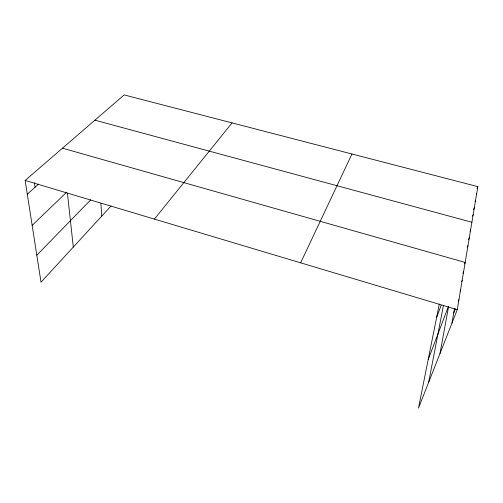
<?xml version="1.0" encoding="UTF-8"?>
<svg xmlns="http://www.w3.org/2000/svg" width="503" height="503" viewBox="0 0 503 503"><rect width="100%" height="100%" fill="white"/><g stroke="black" fill="none" stroke-linecap="round" stroke-linejoin="round"><path stroke-width="0.75" d="M439.289 304.032L418.502 408.084L457.271 309.666L477.85 186.644L124.147 94.916L25.15 180.451L41.02 282.214L111.113 205.922M451.958 323.152L454.486 308.484M439.993 353.527L448.638 306.277M428.65 382.311L443.451 305.346M477.051 188.839L477.85 186.644M476.19 194.831L476.725 193.353M475.058 201.659L475.574 200.257M473.606 209.487L474.386 207.368M472.631 216.114L473.16 214.699M436.566 317.663L441.181 305.195M470.098 231.235L470.632 229.802M468.519 239.755L469.33 237.586M467.438 247.067L467.985 245.615M428.172 359.683L448.5 306.252M464.609 263.912L465.168 262.447L62.491 148.19M462.892 273.368L463.691 271.274M461.628 281.793L462.169 280.391M460.044 291.231L460.591 289.822M453.706 313.011L455.366 308.767M458.403 300.989L458.956 299.574M300.649 262.836L351.962 153.993M154.396 219.101L232.059 122.895M36.807 255.216L90.666 199.873M32.154 225.363L66.692 192.159M27.294 194.183L38.53 184.142M94.916 120.173L471.896 222.244M25.15 180.451L457.271 309.666M34.386 182.702L35.053 187.248M67.415 193.183L73.312 247.067M100.877 203.401L101.782 216.076"/></g></svg>
